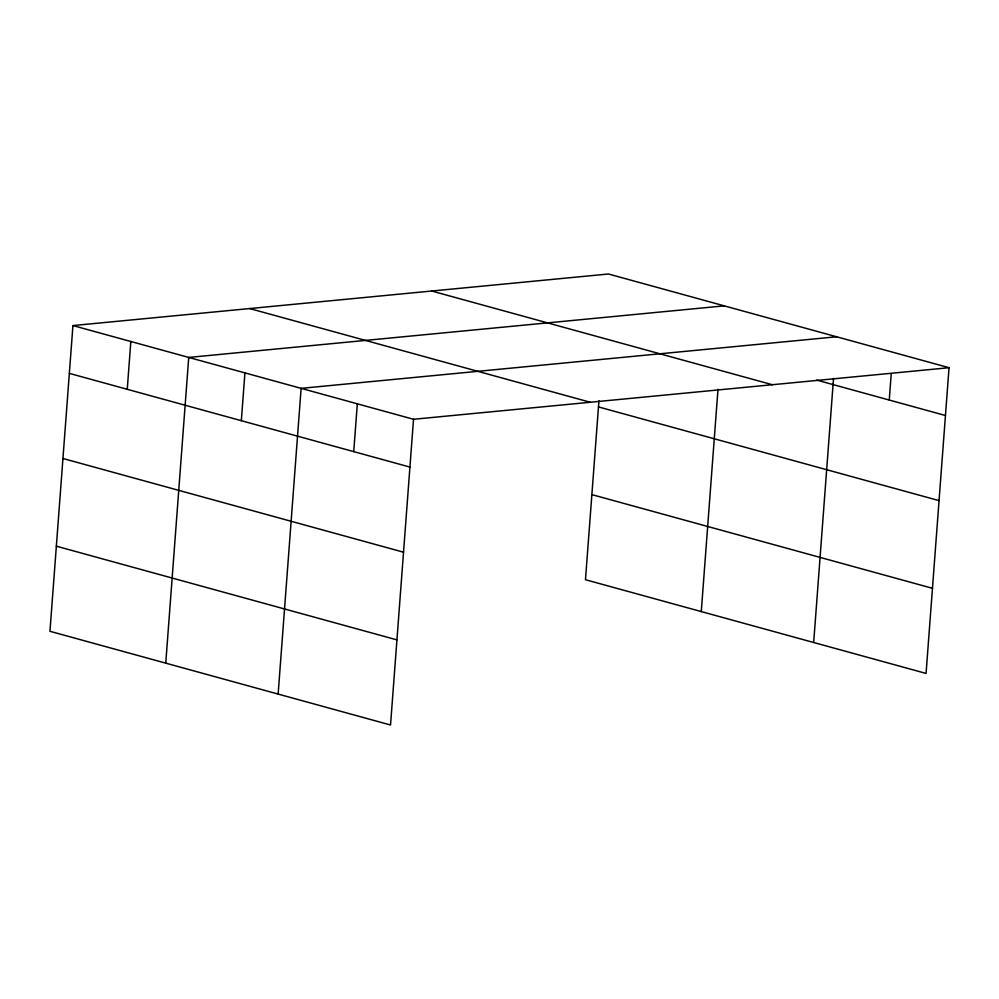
<?xml version="1.0" encoding="UTF-8"?>
<svg xmlns="http://www.w3.org/2000/svg" width="999" height="999" viewBox="0 0 999 999"><rect width="100%" height="100%" fill="white"/><g stroke="black" fill="none" stroke-linecap="round" stroke-linejoin="round"><path stroke-width="1.5" d="M72.939 325.574L49.95 631.293L390.534 724.999L413.524 419.28L72.939 325.574L608.466 274.001L949.05 367.707L926.061 673.426L585.476 579.72L598.938 400.724M127.248 389.31L130.832 341.496M165.747 663.161L188.736 357.43L724.263 305.856M241.333 420.704L244.93 372.889M278.134 694.08L301.124 388.349L836.663 336.775M353.733 451.623L357.33 403.808M701.273 611.588L717.994 389.26M813.673 642.507L833.528 378.421M889.26 400.05L891.233 373.826M413.524 419.28L949.05 367.707M816.795 380.107L945.454 415.509M431.743 291.021L772.327 384.715M249.663 308.554L590.247 402.26M598.476 406.918L939.06 500.624M591.883 494.617L932.467 588.311M69.343 373.376L409.927 467.082M62.949 458.491L403.521 552.197M56.344 546.178L396.928 639.884"/></g></svg>
